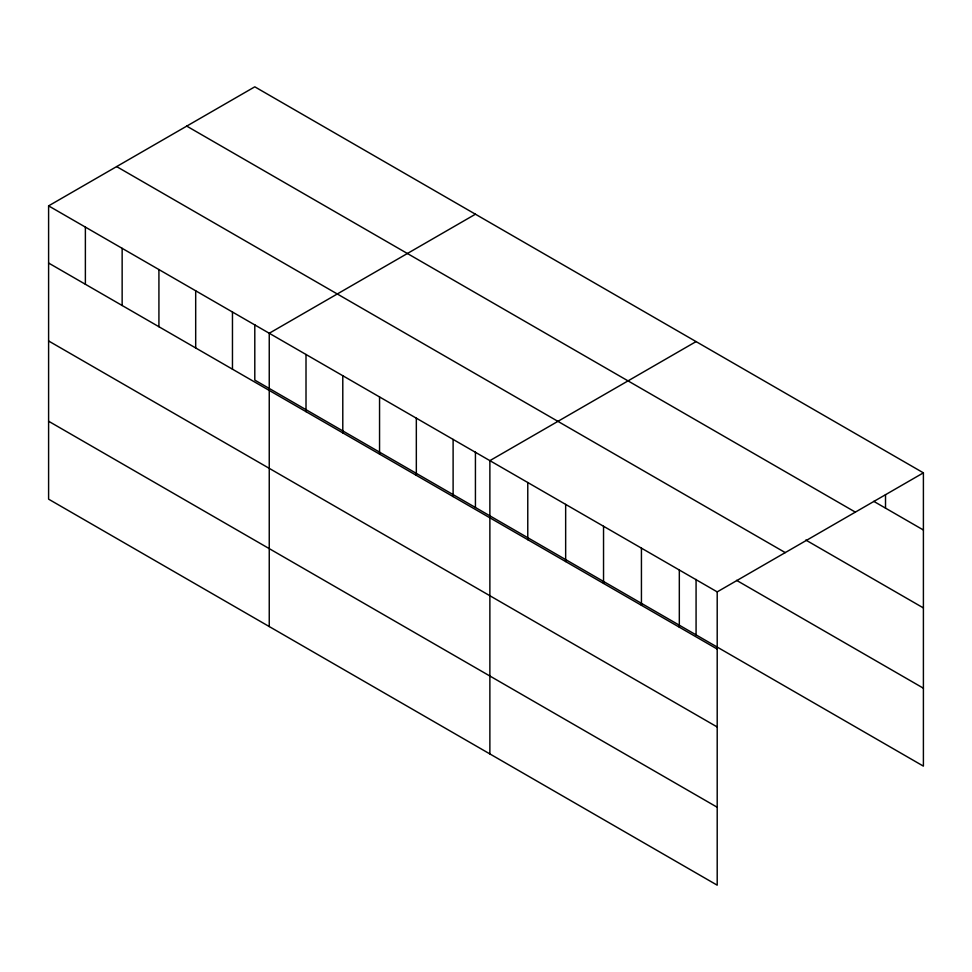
<?xml version="1.0" encoding="UTF-8"?>
<svg xmlns="http://www.w3.org/2000/svg" width="972" height="972" viewBox="0 0 972 972"><rect width="100%" height="100%" fill="white"/><g stroke="black" fill="none" stroke-linecap="round" stroke-linejoin="round"><path stroke-width="1.46" d="M48.6 205.87L717.202 591.887L717.202 885.176L48.6 499.158L48.6 205.87L254.798 86.824L923.4 472.842L923.4 766.13L254.798 380.113L254.798 324.672M475.43 214.217L269.244 333.262L269.244 626.539M696.073 341.597L489.876 460.643L489.876 753.932M717.202 591.887L923.4 472.842M873.755 501.345L923.4 530.007M186.745 126.117L855.36 512.123M805.812 540.043L923.4 607.925M116.64 166.589L785.255 552.606M736.569 580.345L923.4 688.212M48.6 263.035L717.202 649.053M48.6 340.953L717.202 726.971M48.6 421.24L717.202 807.258M885.516 494.602L885.516 508.137M696.073 579.446L696.073 634.886M679.319 570.017L679.319 627.183M641.435 548.135L641.435 605.313M603.539 526.265L603.539 583.431M565.655 504.395L565.655 561.561M527.772 482.513L527.772 539.691M475.43 452.053L475.43 507.493M453.11 439.417L453.11 496.583M416.332 418.179L416.332 475.344M379.554 396.953L379.554 454.118M342.788 375.714L342.788 432.892M306.01 354.488L306.01 411.654M232.466 312.024L232.466 369.19M195.688 290.798L195.688 347.964M158.922 269.56L158.922 326.738M122.144 248.334L122.144 305.5M85.378 227.108L85.378 284.274"/></g></svg>
